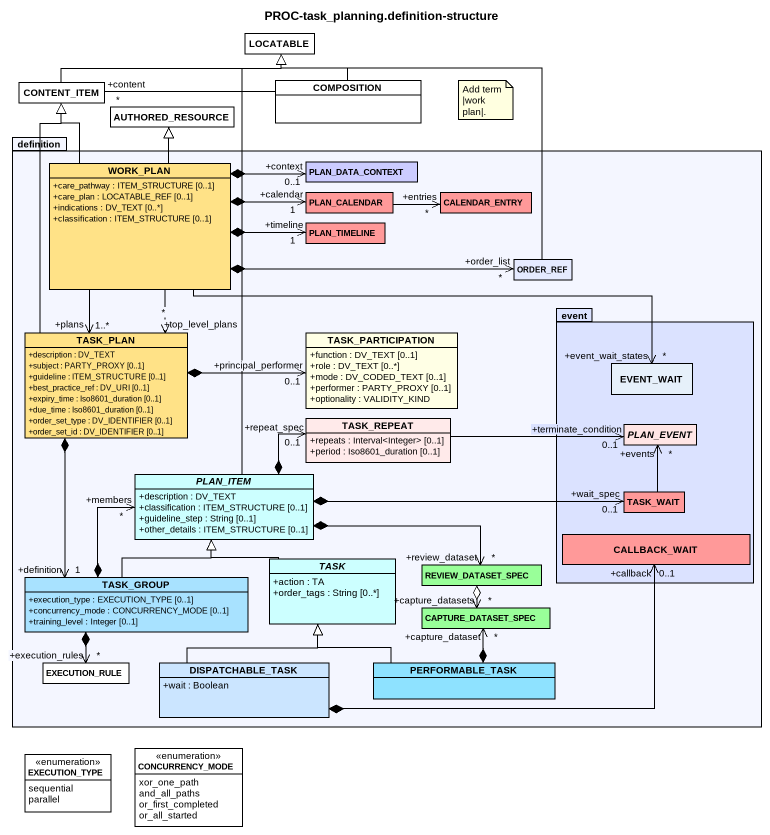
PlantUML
@startuml
title PROC-task_planning.definition-structure
hide circle
hide empty members
skinparam classAttributeIconSize 0
class LOCATABLE #FFFFFF
class CONTENT_ITEM #FFFFFF
class COMPOSITION #FFFFFF
package definition #F4F6FF {
  class WORK_PLAN #FFE287 {
    +care_pathway : ITEM_STRUCTURE [0..1]
    +care_plan : LOCATABLE_REF [0..1]
    +indications : DV_TEXT [0..*]
    +classification : ITEM_STRUCTURE [0..1]
  }
  class PLAN_DATA_CONTEXT #CCCCFF
  class PLAN_CALENDAR #FF9999
  class CALENDAR_ENTRY #FF9999
  class PLAN_TIMELINE #FF9999
  class ORDER_REF #E5EAFF
  class TASK_PLAN #FFE287 {
    +description : DV_TEXT
    +subject : PARTY_PROXY [0..1]
    +guideline : ITEM_STRUCTURE [0..1]
    +best_practice_ref : DV_URI [0..1]
    +expiry_time : Iso8601_duration [0..1]
    +due_time : Iso8601_duration [0..1]
    +order_set_type : DV_IDENTIFIER [0..1]
    +order_set_id : DV_IDENTIFIER [0..1]
  }
  class TASK_PARTICIPATION #FFFFE5 {
    +function : DV_TEXT [0..1]
    +role : DV_TEXT [0..*]
    +mode : DV_CODED_TEXT [0..1]
    +performer : PARTY_PROXY [0..1]
    +optionality : VALIDITY_KIND
  }
  package event #DBE2FF {
    class EVENT_WAIT
    abstract class PLAN_EVENT #FFE5E5
    class TASK_WAIT #FF9999
    class CALLBACK_WAIT #FF9999
  }
  class TASK_REPEAT #FFEAEA {
    +repeats : Interval<Integer> [0..1]
    +period : Iso8601_duration [0..1]
  }
  abstract class PLAN_ITEM #CCFFFF {
    +description : DV_TEXT
    +classification : ITEM_STRUCTURE [0..1]
    +guideline_step : String [0..1]
    +other_details : ITEM_STRUCTURE [0..1]
  }
  abstract class TASK #CCFFFF {
    +action : TA
    +order_tags : String [0..*]
  }
  class REVIEW_DATASET_SPEC #99FF99
  class TASK_GROUP #A8E2FF {
    +execution_type : EXECUTION_TYPE [0..1]
    +concurrency_mode : CONCURRENCY_MODE [0..1]
    +training_level : Integer [0..1]
  }
  class CAPTURE_DATASET_SPEC #99FF99
  class EXECUTION_RULE #FFFFFF
  class DISPATCHABLE_TASK #CBE5FF {
    +wait : Boolean
  }
  class PERFORMABLE_TASK #8EE2FF
}
class AUTHORED_RESOURCE #FFFFFF
enum EXECUTION_TYPE #FFFFFF {
  sequential
  parallel
}
enum CONCURRENCY_MODE #FFFFFF {
  xor_one_path
  and_all_paths
  or_first_completed
  or_all_started
}
CONTENT_ITEM -right-|> LOCATABLE
COMPOSITION -up-|> LOCATABLE
COMPOSITION -left- "+content\n*" CONTENT_ITEM
WORK_PLAN -up-|> CONTENT_ITEM
WORK_PLAN -up-|> AUTHORED_RESOURCE
WORK_PLAN *-right-> "+context\n0..1" PLAN_DATA_CONTEXT
WORK_PLAN *-right-> "+calendar\n1" PLAN_CALENDAR
WORK_PLAN *-right-> "+timeline\n1" PLAN_TIMELINE
WORK_PLAN *-right-> "+order_list\n*" ORDER_REF
WORK_PLAN --> "+plans\n1..*" TASK_PLAN
WORK_PLAN -right-> "+event_wait_states\n*" EVENT_WAIT
PLAN_CALENDAR -right-> "+entries\n*" CALENDAR_ENTRY
ORDER_REF -up-|> LOCATABLE
TASK_PLAN -up-|> CONTENT_ITEM
TASK_PLAN "+top_level_plans\n*" <-up- WORK_PLAN
TASK_PLAN *-right-> "+principal_performer\n0..1" TASK_PARTICIPATION
TASK_PLAN *--> "+definition\n1" TASK_GROUP
PLAN_EVENT "+terminate_condition\n0..1" <-left- TASK_REPEAT
PLAN_ITEM -up-|> LOCATABLE
PLAN_ITEM *-right-> "0..1\n+repeat_spec" TASK_REPEAT
PLAN_ITEM *-right-> "+wait_spec\n0..1" TASK_WAIT
PLAN_ITEM *-right-> "+review_dataset\n*" REVIEW_DATASET_SPEC
TASK_WAIT -up-> "+events\n*" PLAN_EVENT
TASK -up-|> PLAN_ITEM
REVIEW_DATASET_SPEC o--> "+capture_datasets\n*" CAPTURE_DATASET_SPEC
CALLBACK_WAIT "+callback\n0..1" <-left-* DISPATCHABLE_TASK
TASK_GROUP *-up-> "+members\n*" PLAN_ITEM
TASK_GROUP -up-|> PLAN_ITEM
TASK_GROUP *--> "+execution_rules\n*" EXECUTION_RULE
DISPATCHABLE_TASK -up-|> TASK
PERFORMABLE_TASK -up-|> TASK
PERFORMABLE_TASK *-up-> "+capture_dataset\n*" CAPTURE_DATASET_SPEC
note as N1
  Add term
  ~|work plan|.
end note
@enduml
